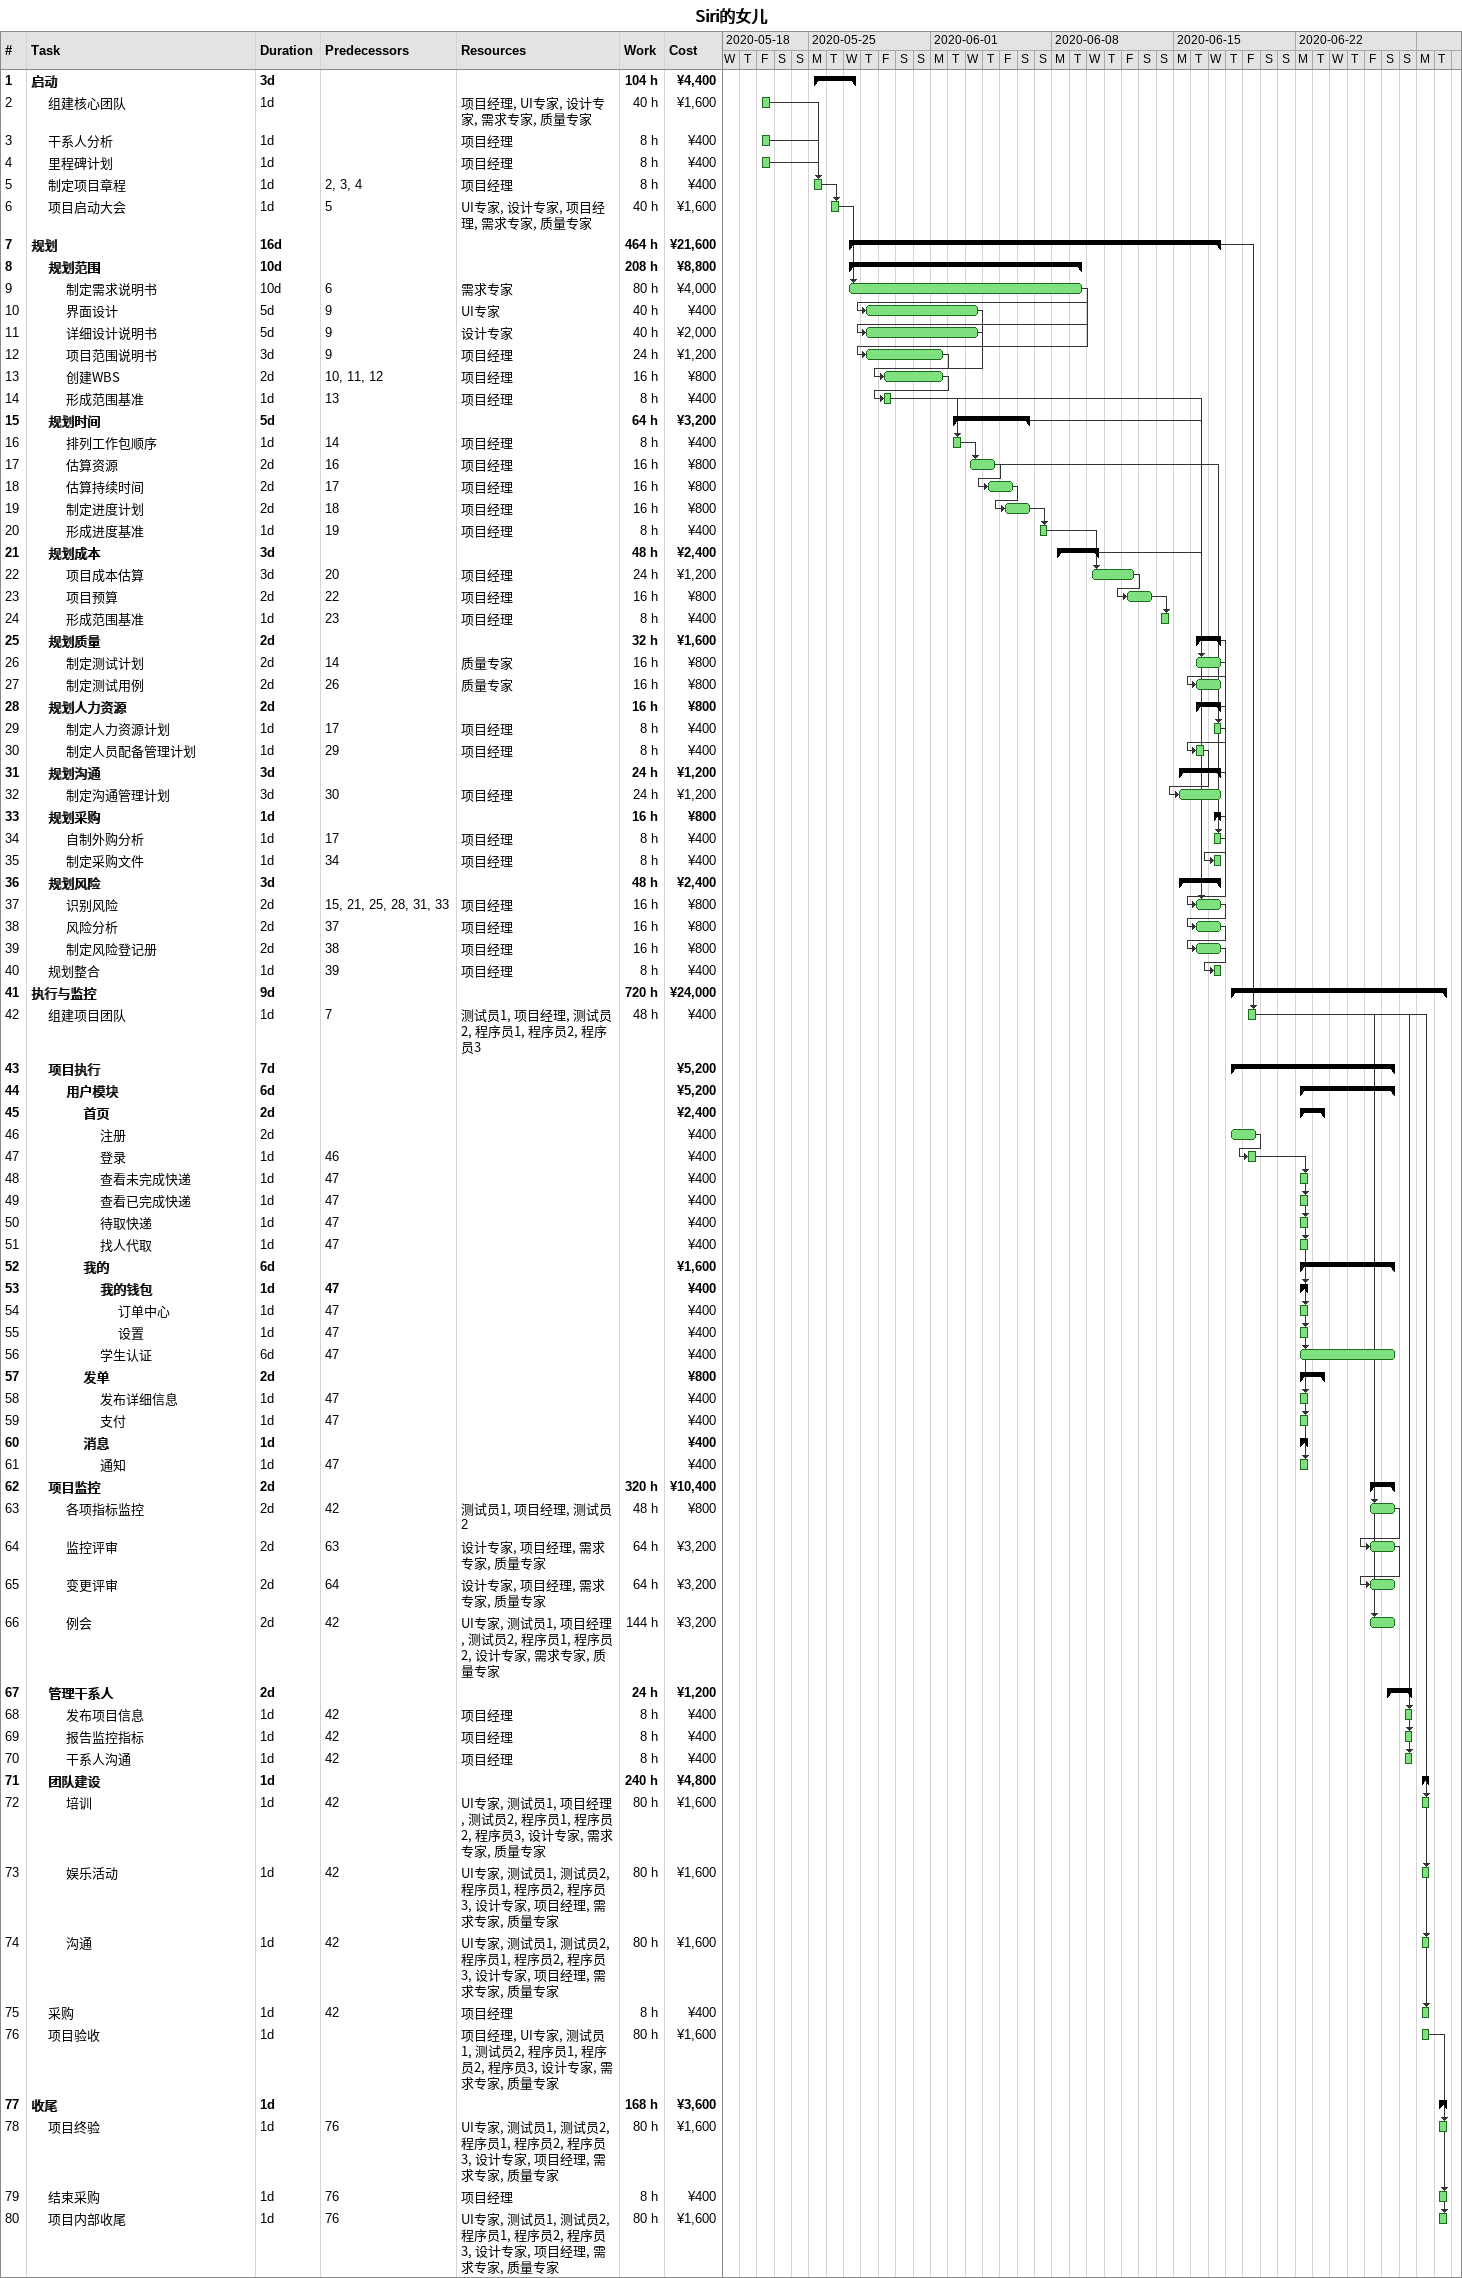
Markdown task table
Siri的女儿

| ID | Level | Task | Duration | Start | Finish | Predecessors | Resources | Work (h) | Cost (¥) |
|---|---|---|---|---|---|---|---|---|---|
| 1 | 1 | **启动** | 3d | 2020-05-25 | 2020-05-27 |  |  | 104 | 4400 |
| 2 | 2 | 组建核心团队 | 1d | 2020-05-22 | 2020-05-22 |  | 项目经理, UI专家, 设计专家, 需求专家, 质量专家 | 40 | 1600 |
| 3 | 2 | 干系人分析 | 1d | 2020-05-22 | 2020-05-22 |  | 项目经理 | 8 | 400 |
| 4 | 2 | 里程碑计划 | 1d | 2020-05-22 | 2020-05-22 |  | 项目经理 | 8 | 400 |
| 5 | 2 | 制定项目章程 | 1d | 2020-05-25 | 2020-05-25 | 2, 3, 4 | 项目经理 | 8 | 400 |
| 6 | 2 | 项目启动大会 | 1d | 2020-05-26 | 2020-05-26 | 5 | UI专家, 设计专家, 项目经理, 需求专家, 质量专家 | 40 | 1600 |
| 7 | 1 | **规划** | 16d | 2020-05-27 | 2020-06-17 |  |  | 464 | 21600 |
| 8 | 2 | **规划范围** | 10d | 2020-05-27 | 2020-06-09 |  |  | 208 | 8800 |
| 9 | 3 | 制定需求说明书 | 10d | 2020-05-27 | 2020-06-09 | 6 | 需求专家 | 80 | 4000 |
| 10 | 3 | 界面设计 | 5d | 2020-05-28 | 2020-06-03 | 9 | UI专家 | 40 | 400 |
| 11 | 3 | 详细设计说明书 | 5d | 2020-05-28 | 2020-06-03 | 9 | 设计专家 | 40 | 2000 |
| 12 | 3 | 项目范围说明书 | 3d | 2020-05-28 | 2020-06-01 | 9 | 项目经理 | 24 | 1200 |
| 13 | 3 | 创建WBS | 2d | 2020-05-29 | 2020-06-01 | 10, 11, 12 | 项目经理 | 16 | 800 |
| 14 | 3 | 形成范围基准 | 1d | 2020-05-29 | 2020-05-29 | 13 | 项目经理 | 8 | 400 |
| 15 | 2 | **规划时间** | 5d | 2020-06-02 | 2020-06-06 |  |  | 64 | 3200 |
| 16 | 3 | 排列工作包顺序 | 1d | 2020-06-02 | 2020-06-02 | 14 | 项目经理 | 8 | 400 |
| 17 | 3 | 估算资源 | 2d | 2020-06-03 | 2020-06-04 | 16 | 项目经理 | 16 | 800 |
| 18 | 3 | 估算持续时间 | 2d | 2020-06-04 | 2020-06-05 | 17 | 项目经理 | 16 | 800 |
| 19 | 3 | 制定进度计划 | 2d | 2020-06-05 | 2020-06-06 | 18 | 项目经理 | 16 | 800 |
| 20 | 3 | 形成进度基准 | 1d | 2020-06-07 | 2020-06-07 | 19 | 项目经理 | 8 | 400 |
| 21 | 2 | **规划成本** | 3d | 2020-06-08 | 2020-06-10 |  |  | 48 | 2400 |
| 22 | 3 | 项目成本估算 | 3d | 2020-06-10 | 2020-06-12 | 20 | 项目经理 | 24 | 1200 |
| 23 | 3 | 项目预算 | 2d | 2020-06-12 | 2020-06-13 | 22 | 项目经理 | 16 | 800 |
| 24 | 3 | 形成范围基准 | 1d | 2020-06-14 | 2020-06-14 | 23 | 项目经理 | 8 | 400 |
| 25 | 2 | **规划质量** | 2d | 2020-06-16 | 2020-06-17 |  |  | 32 | 1600 |
| 26 | 3 | 制定测试计划 | 2d | 2020-06-16 | 2020-06-17 | 14 | 质量专家 | 16 | 800 |
| 27 | 3 | 制定测试用例 | 2d | 2020-06-16 | 2020-06-17 | 26 | 质量专家 | 16 | 800 |
| 28 | 2 | **规划人力资源** | 2d | 2020-06-16 | 2020-06-17 |  |  | 16 | 800 |
| 29 | 3 | 制定人力资源计划 | 1d | 2020-06-17 | 2020-06-17 | 17 | 项目经理 | 8 | 400 |
| 30 | 3 | 制定人员配备管理计划 | 1d | 2020-06-16 | 2020-06-16 | 29 | 项目经理 | 8 | 400 |
| 31 | 2 | **规划沟通** | 3d | 2020-06-15 | 2020-06-17 |  |  | 24 | 1200 |
| 32 | 3 | 制定沟通管理计划 | 3d | 2020-06-15 | 2020-06-17 | 30 | 项目经理 | 24 | 1200 |
| 33 | 2 | **规划采购** | 1d | 2020-06-17 | 2020-06-17 |  |  | 16 | 800 |
| 34 | 3 | 自制外购分析 | 1d | 2020-06-17 | 2020-06-17 | 17 | 项目经理 | 8 | 400 |
| 35 | 3 | 制定采购文件 | 1d | 2020-06-17 | 2020-06-17 | 34 | 项目经理 | 8 | 400 |
| 36 | 2 | **规划风险** | 3d | 2020-06-15 | 2020-06-17 |  |  | 48 | 2400 |
| 37 | 3 | 识别风险 | 2d | 2020-06-16 | 2020-06-17 | 15, 21, 25, 28, 31, 33 | 项目经理 | 16 | 800 |
| 38 | 3 | 风险分析 | 2d | 2020-06-16 | 2020-06-17 | 37 | 项目经理 | 16 | 800 |
| 39 | 3 | 制定风险登记册 | 2d | 2020-06-16 | 2020-06-17 | 38 | 项目经理 | 16 | 800 |
| 40 | 2 | 规划整合 | 1d | 2020-06-17 | 2020-06-17 | 39 | 项目经理 | 8 | 400 |
| 41 | 1 | **执行与监控** | 9d | 2020-06-18 | 2020-06-30 |  |  | 720 | 24000 |
| 42 | 2 | 组建项目团队 | 1d | 2020-06-19 | 2020-06-19 | 7 | 测试员1, 项目经理, 测试员2, 程序员1, 程序员2, 程序员3 | 48 | 400 |
| 43 | 2 | **项目执行** | 7d | 2020-06-18 | 2020-06-27 |  |  |  | 5200 |
| 44 | 3 | **用户模块** | 6d | 2020-06-22 | 2020-06-27 |  |  |  | 5200 |
| 45 | 4 | **首页** | 2d | 2020-06-22 | 2020-06-23 |  |  |  | 2400 |
| 46 | 5 | 注册 | 2d | 2020-06-18 | 2020-06-19 |  |  |  | 400 |
| 47 | 5 | 登录 | 1d | 2020-06-19 | 2020-06-19 | 46 |  |  | 400 |
| 48 | 5 | 查看未完成快递 | 1d | 2020-06-22 | 2020-06-22 | 47 |  |  | 400 |
| 49 | 5 | 查看已完成快递 | 1d | 2020-06-22 | 2020-06-22 | 47 |  |  | 400 |
| 50 | 5 | 待取快递 | 1d | 2020-06-22 | 2020-06-22 | 47 |  |  | 400 |
| 51 | 5 | 找人代取 | 1d | 2020-06-22 | 2020-06-22 | 47 |  |  | 400 |
| 52 | 4 | **我的** | 6d | 2020-06-22 | 2020-06-27 |  |  |  | 1600 |
| 53 | 5 | **我的钱包** | 1d | 2020-06-22 | 2020-06-22 | 47 |  |  | 400 |
| 54 | 6 | 订单中心 | 1d | 2020-06-22 | 2020-06-22 | 47 |  |  | 400 |
| 55 | 6 | 设置 | 1d | 2020-06-22 | 2020-06-22 | 47 |  |  | 400 |
| 56 | 5 | 学生认证 | 6d | 2020-06-22 | 2020-06-27 | 47 |  |  | 400 |
| 57 | 4 | **发单** | 2d | 2020-06-22 | 2020-06-23 |  |  |  | 800 |
| 58 | 5 | 发布详细信息 | 1d | 2020-06-22 | 2020-06-22 | 47 |  |  | 400 |
| 59 | 5 | 支付 | 1d | 2020-06-22 | 2020-06-22 | 47 |  |  | 400 |
| 60 | 4 | **消息** | 1d | 2020-06-22 | 2020-06-22 |  |  |  | 400 |
| 61 | 5 | 通知 | 1d | 2020-06-22 | 2020-06-22 | 47 |  |  | 400 |
| 62 | 2 | **项目监控** | 2d | 2020-06-26 | 2020-06-27 |  |  | 320 | 10400 |
| 63 | 3 | 各项指标监控 | 2d | 2020-06-26 | 2020-06-27 | 42 | 测试员1, 项目经理, 测试员2 | 48 | 800 |
| 64 | 3 | 监控评审 | 2d | 2020-06-26 | 2020-06-27 | 63 | 设计专家, 项目经理, 需求专家, 质量专家 | 64 | 3200 |
| 65 | 3 | 变更评审 | 2d | 2020-06-26 | 2020-06-27 | 64 | 设计专家, 项目经理, 需求专家, 质量专家 | 64 | 3200 |
| 66 | 3 | 例会 | 2d | 2020-06-26 | 2020-06-27 | 42 | UI专家, 测试员1, 项目经理, 测试员2, 程序员1, 程序员2, 设计专家, 需求专家, 质量专家 | 144 | 3200 |
| 67 | 2 | **管理干系人** | 2d | 2020-06-27 | 2020-06-28 |  |  | 24 | 1200 |
| 68 | 3 | 发布项目信息 | 1d | 2020-06-28 | 2020-06-28 | 42 | 项目经理 | 8 | 400 |
| 69 | 3 | 报告监控指标 | 1d | 2020-06-28 | 2020-06-28 | 42 | 项目经理 | 8 | 400 |
| 70 | 3 | 干系人沟通 | 1d | 2020-06-28 | 2020-06-28 | 42 | 项目经理 | 8 | 400 |
| 71 | 2 | **团队建设** | 1d | 2020-06-29 | 2020-06-29 |  |  | 240 | 4800 |
| 72 | 3 | 培训 | 1d | 2020-06-29 | 2020-06-29 | 42 | UI专家, 测试员1, 项目经理, 测试员2, 程序员1, 程序员2, 程序员3, 设计专家, 需求专家, 质量专家 | 80 | 1600 |
| 73 | 3 | 娱乐活动 | 1d | 2020-06-29 | 2020-06-29 | 42 | UI专家, 测试员1, 测试员2, 程序员1, 程序员2, 程序员3, 设计专家, 项目经理, 需求专家, 质量专家 | 80 | 1600 |
| 74 | 3 | 沟通 | 1d | 2020-06-29 | 2020-06-29 | 42 | UI专家, 测试员1, 测试员2, 程序员1, 程序员2, 程序员3, 设计专家, 项目经理, 需求专家, 质量专家 | 80 | 1600 |
| 75 | 2 | 采购 | 1d | 2020-06-29 | 2020-06-29 | 42 | 项目经理 | 8 | 400 |
| 76 | 2 | 项目验收 | 1d | 2020-06-29 | 2020-06-29 |  | 项目经理, UI专家, 测试员1, 测试员2, 程序员1, 程序员2, 程序员3, 设计专家, 需求专家, 质量专家 | 80 | 1600 |
| 77 | 1 | **收尾** | 1d | 2020-06-30 | 2020-06-30 |  |  | 168 | 3600 |
| 78 | 2 | 项目终验 | 1d | 2020-06-30 | 2020-06-30 | 76 | UI专家, 测试员1, 测试员2, 程序员1, 程序员2, 程序员3, 设计专家, 项目经理, 需求专家, 质量专家 | 80 | 1600 |
| 79 | 2 | 结束采购 | 1d | 2020-06-30 | 2020-06-30 | 76 | 项目经理 | 8 | 400 |
| 80 | 2 | 项目内部收尾 | 1d | 2020-06-30 | 2020-06-30 | 76 | UI专家, 测试员1, 测试员2, 程序员1, 程序员2, 程序员3, 设计专家, 项目经理, 需求专家, 质量专家 | 80 | 1600 |
